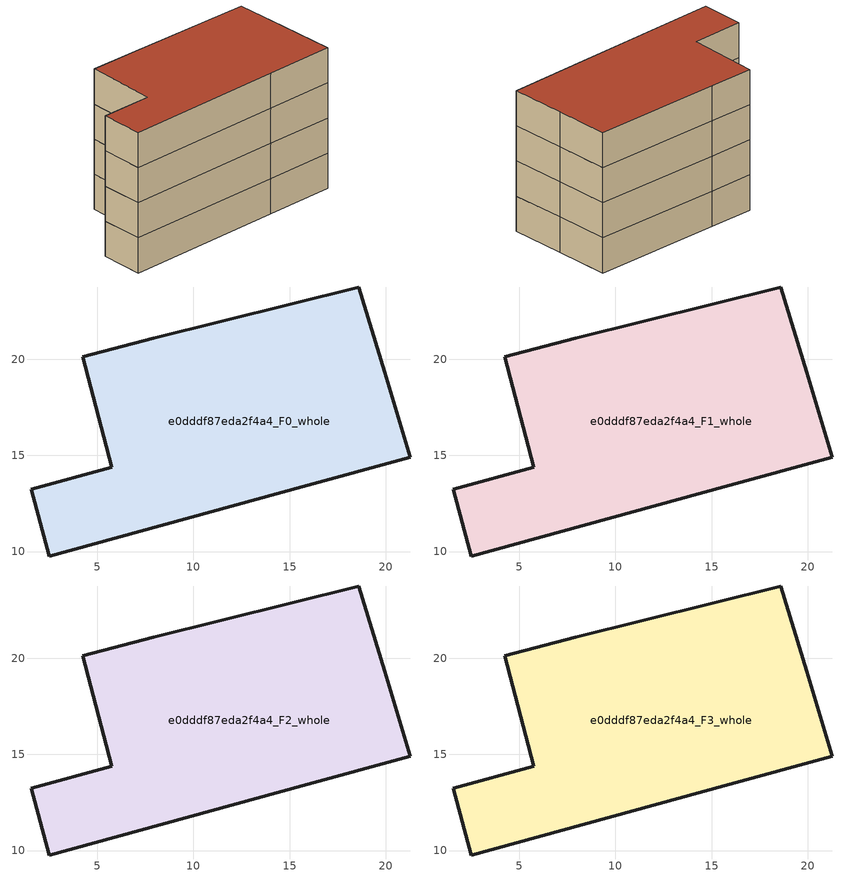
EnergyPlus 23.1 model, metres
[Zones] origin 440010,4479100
e0dddf87eda2f4a4_F0_whole
 floor ground (EU_floor_Construction): 18.59,23.75 19.93,19.33 21.28,14.91 15.66,13.37 2.52,9.77 1.56,13.24 5.75,14.37 4.25,20.13 7.91,21.08 z0
 wall outside (EU_wall_Construction): 18.59,23.75 7.91,21.08 4.25,20.13 5.75,14.37 1.56,13.24 2.52,9.77 15.66,13.37 21.28,14.91 19.93,19.33 18.59,23.75 z0:3
e0dddf87eda2f4a4_F1_whole
 floor to e0dddf87eda2f4a4_F0_whole (EU_floor_Construction): 18.59,23.75 19.93,19.33 21.28,14.91 15.66,13.37 2.52,9.77 1.56,13.24 5.75,14.37 4.25,20.13 7.91,21.08 z3
 wall outside (EU_wall_Construction): 18.59,23.75 7.91,21.08 4.25,20.13 5.75,14.37 1.56,13.24 2.52,9.77 15.66,13.37 21.28,14.91 19.93,19.33 18.59,23.75 z3:6
e0dddf87eda2f4a4_F2_whole
 floor to e0dddf87eda2f4a4_F1_whole (EU_floor_Construction): 18.59,23.75 19.93,19.33 21.28,14.91 15.66,13.37 2.52,9.77 1.56,13.24 5.75,14.37 4.25,20.13 7.91,21.08 z6
 wall outside (EU_wall_Construction): 18.59,23.75 7.91,21.08 4.25,20.13 5.75,14.37 1.56,13.24 2.52,9.77 15.66,13.37 21.28,14.91 19.93,19.33 18.59,23.75 z6:9
e0dddf87eda2f4a4_F3_whole
 floor to e0dddf87eda2f4a4_F2_whole (EU_floor_Construction): 18.59,23.75 19.93,19.33 21.28,14.91 15.66,13.37 2.52,9.77 1.56,13.24 5.75,14.37 4.25,20.13 7.91,21.08 z9
 wall outside (EU_wall_Construction): 18.59,23.75 7.91,21.08 4.25,20.13 5.75,14.37 1.56,13.24 2.52,9.77 15.66,13.37 21.28,14.91 19.93,19.33 18.59,23.75 z9:12
 roof outside (EU_roof_Construction): 21.28,14.91 19.93,19.33 18.59,23.75 7.91,21.08 4.25,20.13 5.75,14.37 1.56,13.24 2.52,9.77 15.66,13.37 z12
[Building]
EU S2 Campaign: North Axis=0; Terrain=City; Solar Distribution=FullExterior
[Site:Location]
Madrid: Latitude=40.5; Longitude=-3.5; Time Zone=1; Elevation=609
[SizingPeriod:WeatherFileDays]
AnnualSizingPeriod: Begin Month=1; Begin Day of Month=1; End Month=12; End Day of Month=31; Day of Week for Start Day=Monday; Use Weather File Daylight Saving Period=No; Use Weather File Rain and Snow Indicators=No
[MATERIAL]
EU_InternalMass_Material: Roughness=MediumRough; Thickness=0.1; Conductivity=1; Density=1800; Specific Heat=900; Thermal Absorptance=0.9; Solar Absorptance=0.7; Visible Absorptance=0.7
[MATERIAL:NOMASS] Roughness=MediumRough; Thermal Absorptance=0.9; Solar Absorptance=0.7; Visible Absorptance=0.7
Name | Thermal Resistance
EU_wall_NoMass | 1.60022
EU_roof_NoMass | 1.57597
EU_floor_NoMass | 0.470652
[CONSTRUCTION]
EU_wall_Construction: EU_wall_NoMass
EU_roof_Construction: EU_roof_NoMass
EU_floor_Construction: EU_floor_NoMass
EU_InternalMass_Construction: EU_InternalMass_Material
[ZONE] Type=1; Multiplier=1; Ceiling Height=autocalculate; Floor Area=autocalculate; Part of Total Floor Area=Yes
Name | Volume
e0dddf87eda2f4a4_F0_whole | 468.637
e0dddf87eda2f4a4_F1_whole; e0dddf87eda2f4a4_F2_whole; e0dddf87eda2f4a4_F3_whole | 468.638
[INTERNALMASS] Construction=EU_InternalMass_Construction; Surface Area=156.212
Name | Zone or ZoneList
e0dddf87eda2f4a4_F0_whole_EU_InternalMass | e0dddf87eda2f4a4_F0_whole
e0dddf87eda2f4a4_F1_whole_EU_InternalMass | e0dddf87eda2f4a4_F1_whole
e0dddf87eda2f4a4_F2_whole_EU_InternalMass | e0dddf87eda2f4a4_F2_whole
e0dddf87eda2f4a4_F3_whole_EU_InternalMass | e0dddf87eda2f4a4_F3_whole
[OTHEREQUIPMENT] Fuel Type=Electricity; Design Level Calculation Method=Watts/Area; Power per Zone Floor Area=1; Fraction Latent=0; Fraction Radiant=0; Fraction Lost=0; Carbon Dioxide Generation Rate=0; EndUse Subcategory=EU_Step8_InternalGains
Name | Zone or ZoneList or Space or SpaceList | Schedule
EU_Step8_InternalGain_e0dddf87eda2f4a4_F0_whole_f000 | e0dddf87eda2f4a4_F0_whole | EU_Step8_GainSchedule_e0dddf87eda2f4a4_F0_whole_f000
EU_Step8_InternalGain_e0dddf87eda2f4a4_F1_whole_f000 | e0dddf87eda2f4a4_F1_whole | EU_Step8_GainSchedule_e0dddf87eda2f4a4_F1_whole_f000
EU_Step8_InternalGain_e0dddf87eda2f4a4_F2_whole_f000 | e0dddf87eda2f4a4_F2_whole | EU_Step8_GainSchedule_e0dddf87eda2f4a4_F2_whole_f000
EU_Step8_InternalGain_e0dddf87eda2f4a4_F3_whole_f000 | e0dddf87eda2f4a4_F3_whole | EU_Step8_GainSchedule_e0dddf87eda2f4a4_F3_whole_f000
[ZONEVENTILATION:DESIGNFLOWRATE] Schedule=EU_AlwaysOn; Design Flow Rate Calculation Method=AirChanges/Hour; Air Changes per Hour=0.480704; Ventilation Type=Natural; Fan Pressure Rise=0; Fan Total Efficiency=1; Constant Term Coefficient=1; Temperature Term Coefficient=0; Velocity Term Coefficient=0; Velocity Squared Term Coefficient=0; Minimum Indoor Temperature=-100; Maximum Indoor Temperature=100; Delta Temperature=-100; Minimum Outdoor Temperature=-100; Maximum Outdoor Temperature=100; Maximum Wind Speed=40
Name | Zone or ZoneList or Space or SpaceList
EU_ConstantAir_e0dddf87eda2f4a4_F0_whole | e0dddf87eda2f4a4_F0_whole
EU_ConstantAir_e0dddf87eda2f4a4_F1_whole | e0dddf87eda2f4a4_F1_whole
EU_ConstantAir_e0dddf87eda2f4a4_F2_whole | e0dddf87eda2f4a4_F2_whole
EU_ConstantAir_e0dddf87eda2f4a4_F3_whole | e0dddf87eda2f4a4_F3_whole
[HVACTEMPLATE:THERMOSTAT] Constant Heating Setpoint=20; Constant Cooling Setpoint=50
EU_HeatOnly_e0dddf87eda2f4a4_F0_whole; EU_HeatOnly_e0dddf87eda2f4a4_F1_whole; EU_HeatOnly_e0dddf87eda2f4a4_F2_whole; EU_HeatOnly_e0dddf87eda2f4a4_F3_whole
[HVACTEMPLATE:ZONE:IDEALLOADSAIRSYSTEM] System Availability Schedule=EU_AlwaysOn; Maximum Heating Supply Air Temperature=50; Minimum Cooling Supply Air Temperature=13; Maximum Heating Supply Air Humidity Ratio=0.0156; Minimum Cooling Supply Air Humidity Ratio=0.0077; Heating Limit=NoLimit; Cooling Limit=NoLimit; Heating Availability Schedule=EU_AlwaysOn; Cooling Availability Schedule=EU_CoolingOff; Dehumidification Control Type=ConstantSensibleHeatRatio; Cooling Sensible Heat Ratio=0.7; Dehumidification Setpoint=60; Humidification Control Type=None; Humidification Setpoint=30; Outdoor Air Method=None; Outdoor Air Flow Rate per Person=0.00944; Outdoor Air Flow Rate per Zone Floor Area=0; Outdoor Air Flow Rate per Zone=0; Demand Controlled Ventilation Type=None; Outdoor Air Economizer Type=NoEconomizer; Heat Recovery Type=None; Sensible Heat Recovery Effectiveness=0.7; Latent Heat Recovery Effectiveness=0.65
Name | Template Thermostat
e0dddf87eda2f4a4_F0_whole | EU_HeatOnly_e0dddf87eda2f4a4_F0_whole
e0dddf87eda2f4a4_F1_whole | EU_HeatOnly_e0dddf87eda2f4a4_F1_whole
e0dddf87eda2f4a4_F2_whole | EU_HeatOnly_e0dddf87eda2f4a4_F2_whole
e0dddf87eda2f4a4_F3_whole | EU_HeatOnly_e0dddf87eda2f4a4_F3_whole
[SIZING:ZONE] Zone Cooling Design Supply Air Temperature Input Method=SupplyAirTemperature; Zone Cooling Design Supply Air Temperature=13; Zone Heating Design Supply Air Temperature Input Method=SupplyAirTemperature; Zone Heating Design Supply Air Temperature=50; Zone Cooling Design Supply Air Humidity Ratio=0.008; Zone Heating Design Supply Air Humidity Ratio=0.008; Cooling Design Air Flow Method=DesignDay; Cooling Design Air Flow Rate=0; Cooling Minimum Air Flow per Zone Floor Area=0.000762; Cooling Minimum Air Flow=0; Cooling Minimum Air Flow Fraction=0.2; Heating Design Air Flow Method=DesignDay; Heating Design Air Flow Rate=0; Heating Maximum Air Flow per Zone Floor Area=0.002032; Heating Maximum Air Flow=0.141576; Heating Maximum Air Flow Fraction=0.3; Account for Dedicated Outdoor Air System=No; Dedicated Outdoor Air System Control Strategy=NeutralSupplyAir; Dedicated Outdoor Air Low Setpoint Temperature for Design=autosize; Dedicated Outdoor Air High Setpoint Temperature for Design=autosize; Zone Load Sizing Method=Sensible Load Only No Latent Load; Zone Latent Cooling Design Supply Air Humidity Ratio Input Method=HumidityRatioDifference; Zone Cooling Design Supply Air Humidity Ratio Difference=0.005; Zone Latent Heating Design Supply Air Humidity Ratio Input Method=HumidityRatioDifference; Zone Humidification Design Supply Air Humidity Ratio Difference=0.005
e0dddf87eda2f4a4_F0_whole; e0dddf87eda2f4a4_F1_whole; e0dddf87eda2f4a4_F2_whole; e0dddf87eda2f4a4_F3_whole
[SCHEDULE:CONSTANT]
Name | Hourly Value
EU_AlwaysOn | 1
EU_CoolingOff | 0
[SCHEDULE:FILE] Column Number=1; Rows to Skip at Top=0; Number of Hours of Data=8760; Column Separator=Comma; Interpolate to Timestep=No; Minutes per Item=60; Adjust Schedule for Daylight Savings=Yes
Name | File
EU_Step8_GainSchedule_e0dddf87eda2f4a4_F0_whole_f000 | C:\Users\o_iseri\Desktop\OpenUBEM\openubem\outputs\eu_evidence\EU-11\ES-MAD-BERRUGUETE\idfs\e0dddf87eda2f4a4\e0dddf87eda2f4a4_F0_whole_f000_gain.csv
EU_Step8_GainSchedule_e0dddf87eda2f4a4_F1_whole_f000 | C:\Users\o_iseri\Desktop\OpenUBEM\openubem\outputs\eu_evidence\EU-11\ES-MAD-BERRUGUETE\idfs\e0dddf87eda2f4a4\e0dddf87eda2f4a4_F1_whole_f000_gain.csv
EU_Step8_GainSchedule_e0dddf87eda2f4a4_F2_whole_f000 | C:\Users\o_iseri\Desktop\OpenUBEM\openubem\outputs\eu_evidence\EU-11\ES-MAD-BERRUGUETE\idfs\e0dddf87eda2f4a4\e0dddf87eda2f4a4_F2_whole_f000_gain.csv
EU_Step8_GainSchedule_e0dddf87eda2f4a4_F3_whole_f000 | C:\Users\o_iseri\Desktop\OpenUBEM\openubem\outputs\eu_evidence\EU-11\ES-MAD-BERRUGUETE\idfs\e0dddf87eda2f4a4\e0dddf87eda2f4a4_F3_whole_f000_gain.csv
